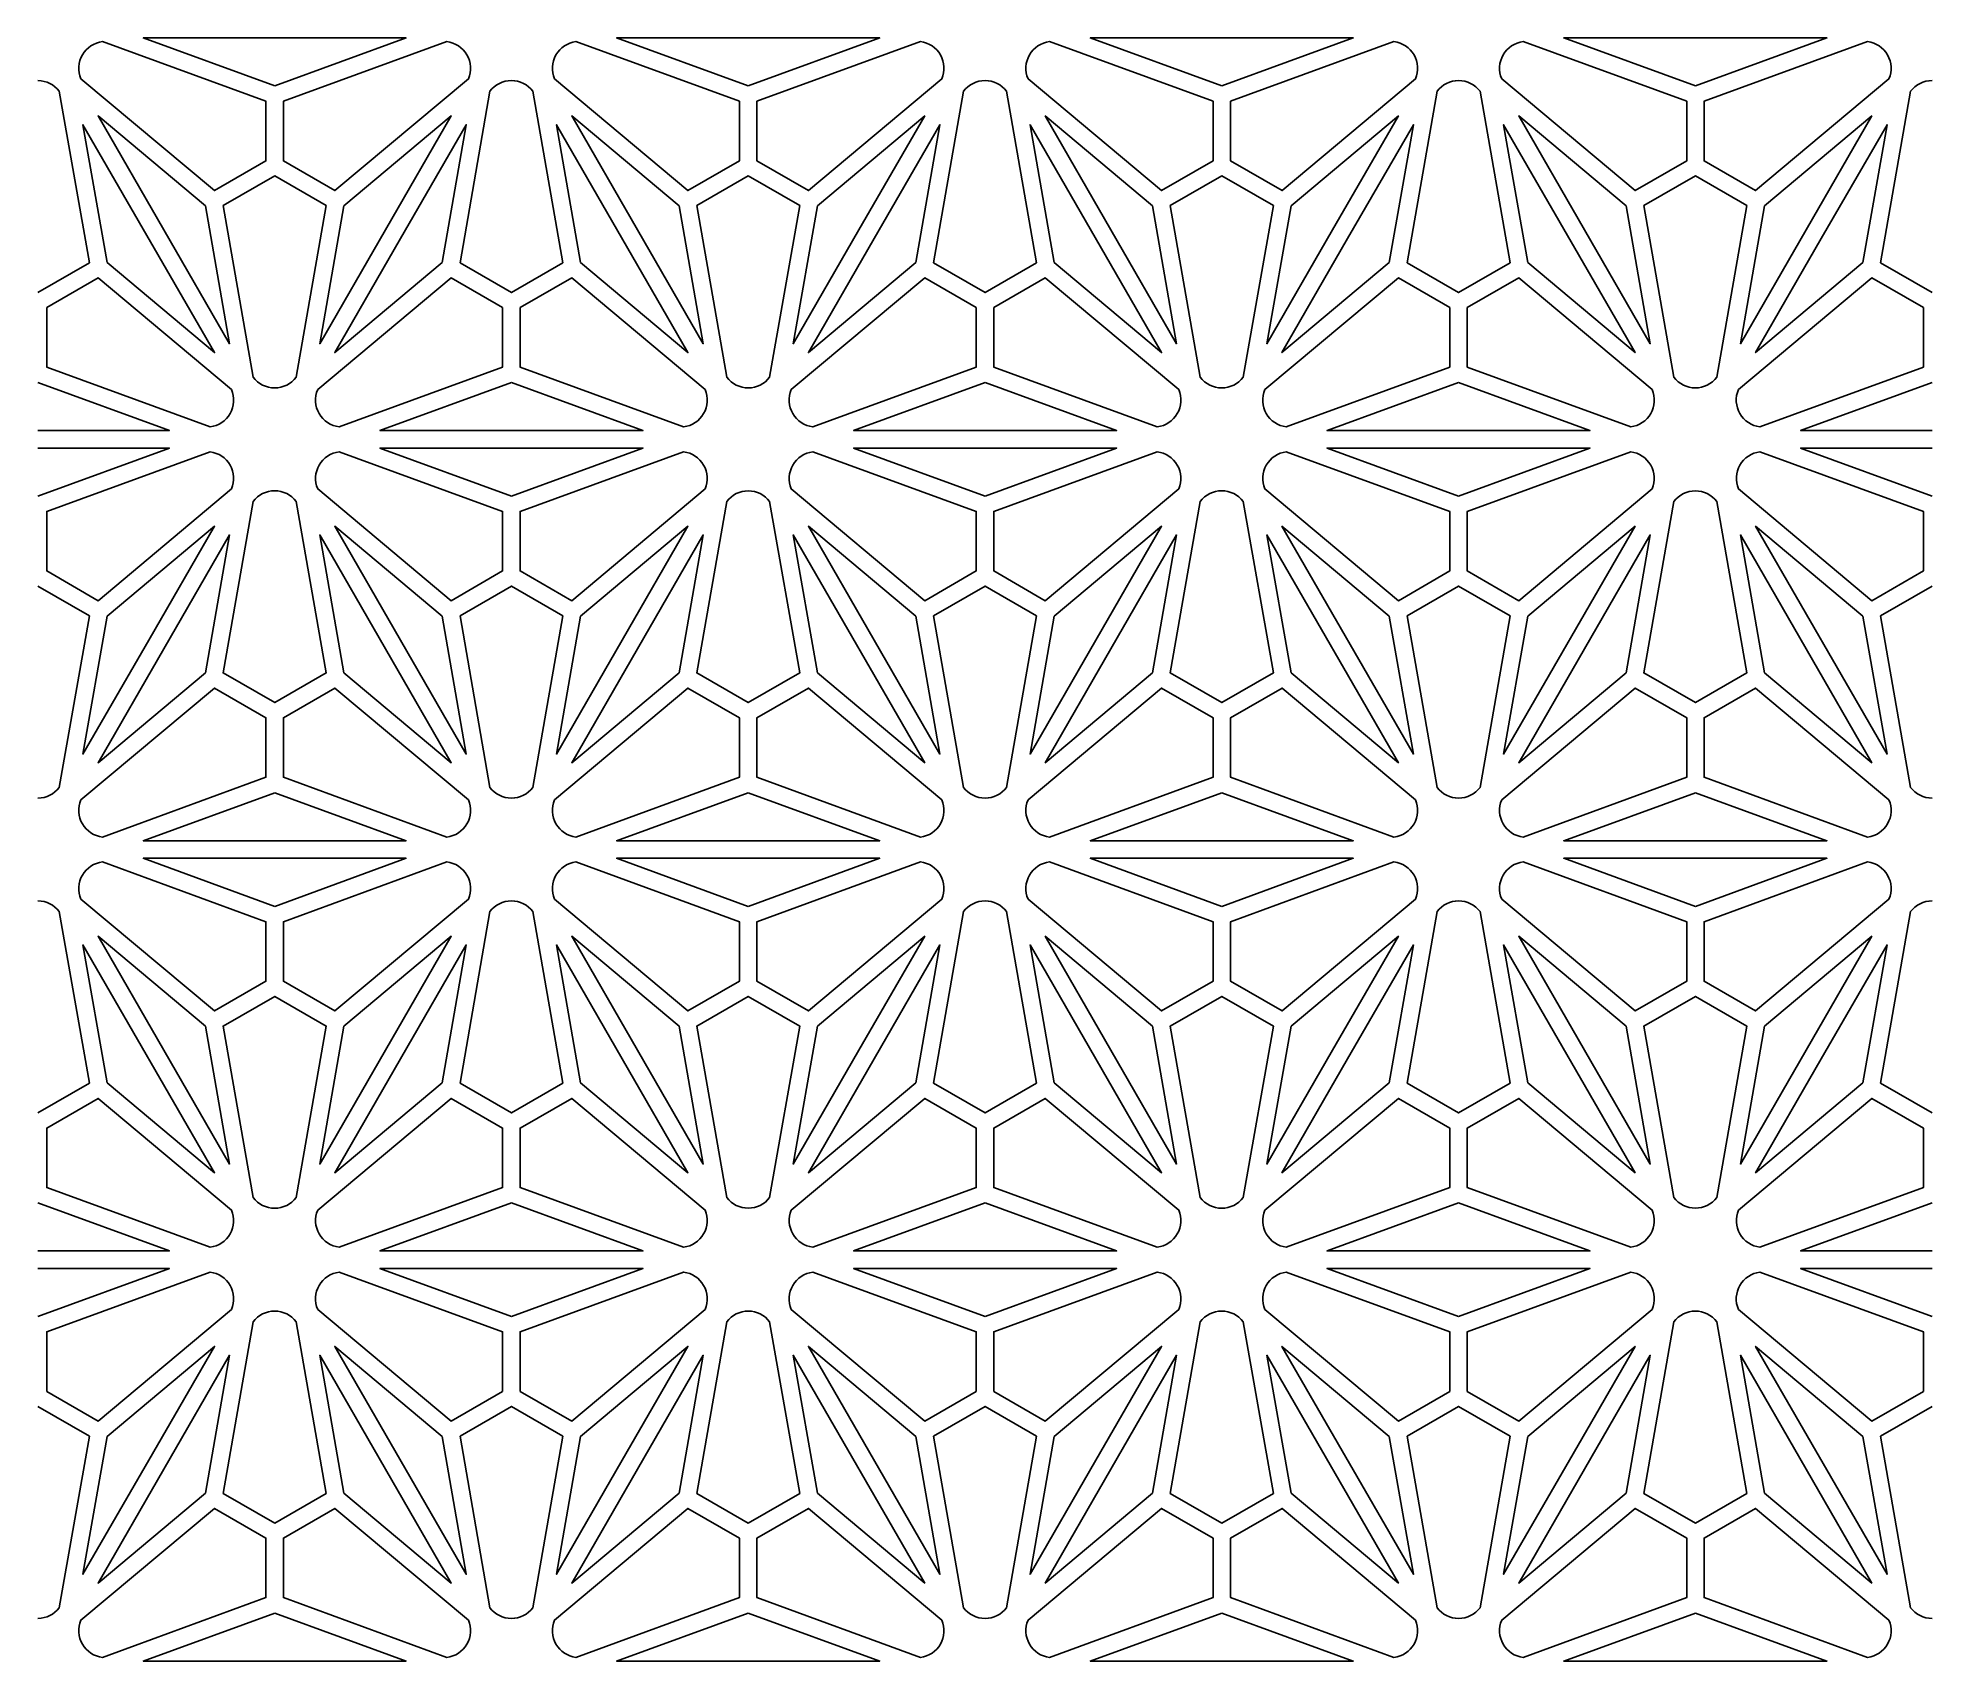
# Model space of a CAD drawing. Extents: x 6805 to 7889, y -905 to 23.
import ezdxf

# ---------------------------------------------------------------- set-up
doc = ezdxf.new("R2010")
doc.units = 0
doc.layers.add('DEFAULT_LAYER', color=7, linetype='CONTINUOUS')

msp = doc.modelspace()

# ---------------------------------------------------------------- linework, layer by layer
at = {"layer": 'DEFAULT_LAYER'}
for points in [[(6940.9, -4.1), (6865.7, 23.3), (7016.1, 23.3)], [(7211.7, -4.1), (7136.5, 23.3), (7287, 23.3)], [(7482.6, -4.1), (7407.4, 23.3), (7557.8, 23.3)], [(7753.5, -4.1), (7678.2, 23.3), (7828.7, 23.3)], [(6901.3, -72.7), (6839.9, -21.3), (6915.1, -151.6)], [(6980.5, -72.7), (7041.9, -21.3), (7004.3, -86.4), (6966.7, -151.6)], [(7172.2, -72.7), (7110.8, -21.3), (7186, -151.6)], [(7251.3, -72.7), (7312.7, -21.3), (7275.1, -86.4), (7237.5, -151.6)], [(7443, -72.7), (7381.6, -21.3), (7456.8, -151.6)], [(7522.2, -72.7), (7583.6, -21.3), (7546, -86.4), (7508.4, -151.6)], [(7713.9, -72.7), (7652.5, -21.3), (7727.7, -151.6)], [(7793.1, -72.7), (7854.4, -21.3), (7816.8, -86.4), (7779.2, -151.6)], [(6845.1, -105.2), (6831.2, -26.3), (6906.5, -156.6)], [(7036.7, -105.2), (7050.5, -26.3), (7012.9, -91.4), (6975.3, -156.6)], [(7115.9, -105.2), (7102.1, -26.3), (7177.3, -156.6)], [(7307.6, -105.2), (7321.4, -26.3), (7283.8, -91.4), (7246.2, -156.6)], [(7386.8, -105.2), (7373, -26.3), (7448.2, -156.6)], [(7578.4, -105.2), (7592.3, -26.3), (7554.6, -91.4), (7517, -156.6)], [(7657.6, -105.2), (7643.8, -26.3), (7719, -156.6)], [(7849.3, -105.2), (7863.1, -26.3), (7825.5, -91.4), (7787.9, -156.6)], [(7076.3, -173.8), (7151.5, -201.2), (7001.1, -201.2)], [(7347.2, -173.8), (7422.4, -201.2), (7272, -201.2)], [(7618, -173.8), (7693.2, -201.2), (7542.8, -201.2)], [(7076.3, -238.7), (7151.5, -211.2), (7001.1, -211.2)], [(7347.2, -238.7), (7422.4, -211.2), (7272, -211.2)], [(7618, -238.7), (7693.2, -211.2), (7542.8, -211.2)], [(6868.9, -321), (6831.2, -386.2), (6845.1, -307.3), (6906.5, -255.9)], [(7036.7, -307.3), (7050.5, -386.2), (6975.3, -255.9)], [(7115.9, -307.3), (7102.1, -386.2), (7177.3, -255.9)], [(7307.6, -307.3), (7321.4, -386.2), (7246.2, -255.9)], [(7386.8, -307.3), (7373, -386.2), (7448.2, -255.9)], [(7578.4, -307.3), (7592.3, -386.2), (7517, -255.9)], [(7657.6, -307.3), (7643.8, -386.2), (7719, -255.9)], [(7849.3, -307.3), (7863.1, -386.2), (7787.9, -255.9)], [(6901.3, -339.7), (6839.9, -391.2), (6915.1, -260.9)], [(6980.5, -339.7), (7041.9, -391.2), (6966.7, -260.9)], [(7172.2, -339.7), (7110.8, -391.2), (7186, -260.9)], [(7251.3, -339.7), (7312.7, -391.2), (7237.5, -260.9)], [(7443, -339.7), (7381.6, -391.2), (7456.8, -260.9)], [(7522.2, -339.7), (7583.6, -391.2), (7508.4, -260.9)], [(7713.9, -339.7), (7652.5, -391.2), (7727.7, -260.9)], [(7793.1, -339.7), (7854.4, -391.2), (7779.2, -260.9)], [(6940.9, -408.3), (7016.1, -435.8), (6865.7, -435.8)], [(7211.7, -408.3), (7287, -435.8), (7136.5, -435.8)], [(7482.6, -408.3), (7557.8, -435.8), (7407.4, -435.8)], [(7753.5, -408.3), (7828.7, -435.8), (7678.2, -435.8)], [(6940.9, -473.3), (6865.7, -445.8), (7016.1, -445.8)], [(7211.7, -473.3), (7136.5, -445.8), (7287, -445.8)], [(7482.6, -473.3), (7407.4, -445.8), (7557.8, -445.8)], [(7753.5, -473.3), (7678.2, -445.8), (7828.7, -445.8)], [(6845.1, -574.3), (6831.2, -495.4), (6906.5, -625.7)], [(6901.3, -541.8), (6839.9, -490.4), (6915.1, -620.7)], [(6980.5, -541.8), (7041.9, -490.4), (7004.3, -555.6), (6966.7, -620.7)], [(7036.7, -574.3), (7050.5, -495.4), (7012.9, -560.6), (6975.3, -625.7)], [(7139.7, -560.6), (7102.1, -495.4), (7115.9, -574.3), (7177.3, -625.7)], [(7148.4, -555.6), (7110.8, -490.4), (7172.2, -541.8), (7186, -620.7)], [(7251.3, -541.8), (7312.7, -490.4), (7275.1, -555.6), (7237.5, -620.7)], [(7307.6, -574.3), (7321.4, -495.4), (7283.8, -560.6), (7246.2, -625.7)], [(7386.8, -574.3), (7373, -495.4), (7448.2, -625.7)], [(7443, -541.8), (7381.6, -490.4), (7456.8, -620.7)], [(7522.2, -541.8), (7583.6, -490.4), (7546, -555.6), (7508.4, -620.7)], [(7578.4, -574.3), (7592.3, -495.4), (7554.6, -560.6), (7517, -625.7)], [(7657.6, -574.3), (7643.8, -495.4), (7719, -625.7)], [(7713.9, -541.8), (7652.5, -490.4), (7727.7, -620.7)], [(7793.1, -541.8), (7854.4, -490.4), (7816.8, -555.6), (7779.2, -620.7)], [(7849.3, -574.3), (7863.1, -495.4), (7825.5, -560.6), (7787.9, -625.7)], [(7076.3, -642.9), (7151.5, -670.4), (7001.1, -670.4)], [(7347.2, -642.9), (7422.4, -670.4), (7272, -670.4)], [(7618, -642.9), (7693.2, -670.4), (7542.8, -670.4)], [(7076.3, -707.8), (7151.5, -680.4), (7001.1, -680.4)], [(7347.2, -707.8), (7422.4, -680.4), (7272, -680.4)], [(7618, -707.8), (7693.2, -680.4), (7542.8, -680.4)], [(6868.9, -790.1), (6831.2, -855.3), (6845.1, -776.4), (6906.5, -725)], [(7036.7, -776.4), (7050.5, -855.3), (6975.3, -725)], [(7139.7, -790.1), (7102.1, -855.3), (7115.9, -776.4), (7177.3, -725)], [(7307.6, -776.4), (7321.4, -855.3), (7246.2, -725)], [(7386.8, -776.4), (7373, -855.3), (7410.6, -790.1), (7448.2, -725)], [(7578.4, -776.4), (7592.3, -855.3), (7517, -725)], [(7657.6, -776.4), (7643.8, -855.3), (7681.4, -790.1), (7719, -725)], [(7849.3, -776.4), (7863.1, -855.3), (7787.9, -725)], [(6901.3, -808.9), (6839.9, -860.3), (6877.5, -795.1), (6915.1, -730)], [(6980.5, -808.9), (7041.9, -860.3), (6966.7, -730)], [(7172.2, -808.9), (7110.8, -860.3), (7148.4, -795.1), (7186, -730)], [(7251.3, -808.9), (7312.7, -860.3), (7237.5, -730)], [(7443, -808.9), (7381.6, -860.3), (7419.2, -795.1), (7456.8, -730)], [(7522.2, -808.9), (7583.6, -860.3), (7508.4, -730)], [(7713.9, -808.9), (7652.5, -860.3), (7690.1, -795.1), (7727.7, -730)], [(7793.1, -808.9), (7854.4, -860.3), (7779.2, -730)], [(6940.9, -877.5), (7016.1, -904.9), (6865.7, -904.9)], [(7211.7, -877.5), (7287, -904.9), (7136.5, -904.9)], [(7482.6, -877.5), (7557.8, -904.9), (7407.4, -904.9)], [(7753.5, -877.5), (7828.7, -904.9), (7678.2, -904.9)]]:
    msp.add_lwpolyline(points, close=True, dxfattribs=at)
for points in [[(6830.1, -0.1, -0.499203), (6842.4, 21.2), (6935.9, -12.9), (6935.9, -47), (6906.4, -64)], [(7039.4, 21.2, -0.499203), (7051.7, -0.1), (6975.4, -64), (6945.9, -47), (6945.9, -12.9)], [(7101, -0.1, -0.499203), (7113.2, 21.2), (7206.7, -12.9), (7206.7, -47), (7177.3, -64)], [(7310.3, 21.2, -0.499203), (7322.5, -0.1), (7246.2, -64), (7216.7, -47), (7216.7, -12.9)], [(7371.8, -0.1, -0.499203), (7384.1, 21.2), (7477.6, -12.9), (7477.6, -47), (7448.1, -64)], [(7581.1, 21.2, -0.499203), (7593.4, -0.1), (7517.1, -64), (7487.6, -47), (7487.6, -12.9)], [(7642.7, -0.1, -0.499203), (7655, 21.2), (7748.5, -12.9), (7748.5, -47), (7719, -64)], [(7852, 21.2, -0.499203), (7864.2, -0.1), (7787.9, -64), (7758.5, -47), (7758.5, -12.9)], [(7064, -7.2, -0.499203), (7088.6, -7.2), (7105.8, -105.3), (7076.3, -122.3), (7046.9, -105.3)], [(7334.9, -7.2, -0.499203), (7359.5, -7.2), (7376.6, -105.3), (7347.2, -122.3), (7317.7, -105.3)], [(7605.8, -7.2, -0.499203), (7630.3, -7.2), (7647.5, -105.3), (7618, -122.3), (7588.6, -105.3)], [(6928.6, -170.7, 0.499203), (6953.2, -170.7), (6970.4, -72.6), (6940.9, -55.6), (6911.4, -72.6)], [(7199.5, -170.7, 0.499203), (7224, -170.7), (7241.2, -72.6), (7211.7, -55.6), (7182.3, -72.6)], [(7470.3, -170.7, 0.499203), (7494.9, -170.7), (7512.1, -72.6), (7482.6, -55.6), (7453.1, -72.6)], [(7741.2, -170.7, 0.499203), (7765.7, -170.7), (7782.9, -72.6), (7753.5, -55.6), (7724, -72.6)], [(6904, -199.1, 0.499203), (6916.2, -177.8), (6839.9, -113.9), (6810.5, -130.9), (6810.5, -164.9)], [(6965.5, -177.8, 0.499203), (6977.8, -199.1), (7071.3, -164.9), (7071.3, -130.9), (7041.9, -113.9)], [(7174.8, -199.1, 0.499203), (7187.1, -177.8), (7110.8, -113.9), (7081.3, -130.9), (7081.3, -164.9)], [(7236.4, -177.8, 0.499203), (7248.7, -199.1), (7342.2, -164.9), (7342.2, -130.9), (7312.7, -113.9)], [(7445.7, -199.1, 0.499203), (7458, -177.8), (7381.6, -113.9), (7352.2, -130.9), (7352.2, -164.9)], [(7507.2, -177.8, 0.499203), (7519.5, -199.1), (7613, -164.9), (7613, -130.9), (7583.6, -113.9)], [(7716.5, -199.1, 0.499203), (7728.8, -177.8), (7652.5, -113.9), (7623, -130.9), (7623, -164.9)], [(7778.1, -177.8, 0.499203), (7790.4, -199.1), (7883.9, -164.9), (7883.9, -130.9), (7854.4, -113.9)], [(6916.2, -234.6, 0.499203), (6904, -213.4), (6810.5, -247.5), (6810.5, -281.5), (6839.9, -298.5)], [(6977.8, -213.4, 0.499203), (6965.5, -234.6), (7041.9, -298.5), (7071.3, -281.5), (7071.3, -247.5)], [(7187.1, -234.6, 0.499203), (7174.8, -213.4), (7081.3, -247.5), (7081.3, -281.5), (7110.8, -298.5)], [(7248.7, -213.4, 0.499203), (7236.4, -234.6), (7312.7, -298.5), (7342.2, -281.5), (7342.2, -247.5)], [(7458, -234.6, 0.499203), (7445.7, -213.4), (7352.2, -247.5), (7352.2, -281.5), (7381.6, -298.5)], [(7519.5, -213.4, 0.499203), (7507.2, -234.6), (7583.6, -298.5), (7613, -281.5), (7613, -247.5)], [(7728.8, -234.6, 0.499203), (7716.5, -213.4), (7623, -247.5), (7623, -281.5), (7652.5, -298.5)], [(7790.4, -213.4, 0.499203), (7778.1, -234.6), (7854.4, -298.5), (7883.9, -281.5), (7883.9, -247.5)], [(6953.2, -241.8, 0.499203), (6928.6, -241.8), (6911.4, -339.8), (6940.9, -356.8), (6970.4, -339.8)], [(7224, -241.8, 0.499203), (7199.5, -241.8), (7182.3, -339.8), (7211.7, -356.8), (7241.2, -339.8)], [(7494.9, -241.8, 0.499203), (7470.3, -241.8), (7453.1, -339.8), (7482.6, -356.8), (7512.1, -339.8)], [(7765.7, -241.8, 0.499203), (7741.2, -241.8), (7724, -339.8), (7753.5, -356.8), (7782.9, -339.8)], [(7088.6, -405.3, -0.499203), (7064, -405.3), (7046.9, -307.2), (7076.3, -290.2), (7105.8, -307.2)], [(7359.5, -405.3, -0.499203), (7334.9, -405.3), (7317.7, -307.2), (7347.2, -290.2), (7376.6, -307.2)], [(7630.3, -405.3, -0.499203), (7605.8, -405.3), (7588.6, -307.2), (7618, -290.2), (7647.5, -307.2)], [(6842.4, -433.7, -0.499203), (6830.1, -412.4), (6906.4, -348.5), (6935.9, -365.5), (6935.9, -399.5)], [(7051.7, -412.4, -0.499203), (7039.4, -433.7), (6945.9, -399.5), (6945.9, -365.5), (6975.4, -348.5)], [(7113.2, -433.7, -0.499203), (7101, -412.4), (7177.3, -348.5), (7206.7, -365.5), (7206.7, -399.5)], [(7322.5, -412.4, -0.499203), (7310.3, -433.7), (7216.7, -399.5), (7216.7, -365.5), (7246.2, -348.5)], [(7384.1, -433.7, -0.499203), (7371.8, -412.4), (7448.1, -348.5), (7477.6, -365.5), (7477.6, -399.5)], [(7593.4, -412.4, -0.499203), (7581.1, -433.7), (7487.6, -399.5), (7487.6, -365.5), (7517.1, -348.5)], [(7655, -433.7, -0.499203), (7642.7, -412.4), (7719, -348.5), (7748.5, -365.5), (7748.5, -399.5)], [(7864.2, -412.4, -0.499203), (7852, -433.7), (7758.5, -399.5), (7758.5, -365.5), (7787.9, -348.5)], [(6830.1, -469.2, -0.499203), (6842.4, -447.9), (6935.9, -482.1), (6935.9, -516.1), (6906.4, -533.1)], [(7039.4, -447.9, -0.499203), (7051.7, -469.2), (6975.4, -533.1), (6945.9, -516.1), (6945.9, -482.1)], [(7101, -469.2, -0.499203), (7113.2, -447.9), (7206.7, -482.1), (7206.7, -516.1), (7177.3, -533.1)], [(7310.3, -447.9, -0.499203), (7322.5, -469.2), (7246.2, -533.1), (7216.7, -516.1), (7216.7, -482.1)], [(7371.8, -469.2, -0.499203), (7384.1, -447.9), (7477.6, -482.1), (7477.6, -516.1), (7448.1, -533.1)], [(7581.1, -447.9, -0.499203), (7593.4, -469.2), (7517.1, -533.1), (7487.6, -516.1), (7487.6, -482.1)], [(7642.7, -469.2, -0.499203), (7655, -447.9), (7748.5, -482.1), (7748.5, -516.1), (7719, -533.1)], [(7852, -447.9, -0.499203), (7864.2, -469.2), (7787.9, -533.1), (7758.5, -516.1), (7758.5, -482.1)], [(7064, -476.3, -0.499203), (7088.6, -476.3), (7105.8, -574.4), (7076.3, -591.4), (7046.9, -574.4)], [(7334.9, -476.3, -0.499203), (7359.5, -476.3), (7376.6, -574.4), (7347.2, -591.4), (7317.7, -574.4)], [(7605.8, -476.3, -0.499203), (7630.3, -476.3), (7647.5, -574.4), (7618, -591.4), (7588.6, -574.4)], [(6928.6, -639.8, 0.499203), (6953.2, -639.8), (6970.4, -541.8), (6940.9, -524.8), (6911.4, -541.8)], [(7199.5, -639.8, 0.499203), (7224, -639.8), (7241.2, -541.8), (7211.7, -524.8), (7182.3, -541.8)], [(7470.3, -639.8, 0.499203), (7494.9, -639.8), (7512.1, -541.8), (7482.6, -524.8), (7453.1, -541.8)], [(7741.2, -639.8, 0.499203), (7765.7, -639.8), (7782.9, -541.8), (7753.5, -524.8), (7724, -541.8)], [(6904, -668.2, 0.499203), (6916.2, -647), (6839.9, -583.1), (6810.5, -600.1), (6810.5, -634.1)], [(6965.5, -647, 0.499203), (6977.8, -668.2), (7071.3, -634.1), (7071.3, -600.1), (7041.9, -583.1)], [(7174.8, -668.2, 0.499203), (7187.1, -647), (7110.8, -583.1), (7081.3, -600.1), (7081.3, -634.1)], [(7236.4, -647, 0.499203), (7248.7, -668.2), (7342.2, -634.1), (7342.2, -600.1), (7312.7, -583.1)], [(7445.7, -668.2, 0.499203), (7458, -647), (7381.6, -583.1), (7352.2, -600.1), (7352.2, -634.1)], [(7507.2, -647, 0.499203), (7519.5, -668.2), (7613, -634.1), (7613, -600.1), (7583.6, -583.1)], [(7716.5, -668.2, 0.499203), (7728.8, -647), (7652.5, -583.1), (7623, -600.1), (7623, -634.1)], [(7778.1, -647, 0.499203), (7790.4, -668.2), (7883.9, -634.1), (7883.9, -600.1), (7854.4, -583.1)], [(6916.2, -703.8, 0.499203), (6904, -682.5), (6810.5, -716.6), (6810.5, -750.7), (6839.9, -767.7)], [(6977.8, -682.5, 0.499203), (6965.5, -703.8), (7041.9, -767.7), (7071.3, -750.7), (7071.3, -716.6)], [(7187.1, -703.8, 0.499203), (7174.8, -682.5), (7081.3, -716.6), (7081.3, -750.7), (7110.8, -767.7)], [(7248.7, -682.5, 0.499203), (7236.4, -703.8), (7312.7, -767.7), (7342.2, -750.7), (7342.2, -716.6)], [(7458, -703.8, 0.499203), (7445.7, -682.5), (7352.2, -716.6), (7352.2, -750.7), (7381.6, -767.7)], [(7519.5, -682.5, 0.499203), (7507.2, -703.8), (7583.6, -767.7), (7613, -750.7), (7613, -716.6)], [(7728.8, -703.8, 0.499203), (7716.5, -682.5), (7623, -716.6), (7623, -750.7), (7652.5, -767.7)], [(7790.4, -682.5, 0.499203), (7778.1, -703.8), (7854.4, -767.7), (7883.9, -750.7), (7883.9, -716.6)], [(6953.2, -710.9, 0.499203), (6928.6, -710.9), (6911.4, -809), (6940.9, -826), (6970.4, -809)], [(7224, -710.9, 0.499203), (7199.5, -710.9), (7182.3, -809), (7211.7, -826), (7241.2, -809)], [(7494.9, -710.9, 0.499203), (7470.3, -710.9), (7453.1, -809), (7482.6, -826), (7512.1, -809)], [(7765.7, -710.9, 0.499203), (7741.2, -710.9), (7724, -809), (7753.5, -826), (7782.9, -809)], [(7088.6, -874.4, -0.499203), (7064, -874.4), (7046.9, -776.3), (7076.3, -759.3), (7105.8, -776.3)], [(7359.5, -874.4, -0.499203), (7334.9, -874.4), (7317.7, -776.3), (7347.2, -759.3), (7376.6, -776.3)], [(7630.3, -874.4, -0.499203), (7605.8, -874.4), (7588.6, -776.3), (7618, -759.3), (7647.5, -776.3)], [(6842.4, -902.8, -0.499203), (6830.1, -881.5), (6906.4, -817.6), (6935.9, -834.6), (6935.9, -868.6)], [(7051.7, -881.5, -0.499203), (7039.4, -902.8), (6945.9, -868.6), (6945.9, -834.6), (6975.4, -817.6)], [(7113.2, -902.8, -0.499203), (7101, -881.5), (7177.3, -817.6), (7206.7, -834.6), (7206.7, -868.6)], [(7322.5, -881.5, -0.499203), (7310.3, -902.8), (7216.7, -868.6), (7216.7, -834.6), (7246.2, -817.6)], [(7384.1, -902.8, -0.499203), (7371.8, -881.5), (7448.1, -817.6), (7477.6, -834.6), (7477.6, -868.6)], [(7593.4, -881.5, -0.499203), (7581.1, -902.8), (7487.6, -868.6), (7487.6, -834.6), (7517.1, -817.6)], [(7655, -902.8, -0.499203), (7642.7, -881.5), (7719, -817.6), (7748.5, -834.6), (7748.5, -868.6)], [(7864.2, -881.5, -0.499203), (7852, -902.8), (7758.5, -868.6), (7758.5, -834.6), (7787.9, -817.6)]]:
    msp.add_lwpolyline(points, format="xyb", close=True, dxfattribs=at)
for points in [[(6805.5, -1.1, -0.235731), (6817.7, -7.2), (6834.9, -105.3), (6805.5, -122.3)], [(7888.9, -122.3), (7859.4, -105.3), (7876.6, -7.2, -0.235731), (7888.9, -1.1)], [(6805.5, -290.2), (6834.9, -307.2), (6817.7, -405.3, -0.235731), (6805.5, -411.4)], [(7888.9, -411.4, -0.235731), (7876.6, -405.3), (7859.4, -307.2), (7888.9, -290.2)], [(6805.5, -470.2, -0.235731), (6817.7, -476.3), (6834.9, -574.4), (6805.5, -591.4)], [(7888.9, -591.4), (7859.4, -574.4), (7876.6, -476.3, -0.235731), (7888.9, -470.2)], [(6805.5, -759.3), (6834.9, -776.3), (6817.7, -874.4, -0.235731), (6805.5, -880.5)], [(7888.9, -880.5, -0.235731), (7876.6, -874.4), (7859.4, -776.3), (7888.9, -759.3)]]:
    msp.add_lwpolyline(points, format="xyb", dxfattribs=at)
for points in [[(6805.5, -173.8), (6880.7, -201.2), (6805.5, -201.2)], [(7888.9, -173.8), (7813.7, -201.2), (7888.9, -201.2)], [(6805.5, -238.7), (6880.7, -211.2), (6805.5, -211.2)], [(7888.9, -238.7), (7813.7, -211.2), (7888.9, -211.2)], [(6805.5, -642.9), (6880.7, -670.4), (6805.5, -670.4)], [(7888.9, -642.9), (7813.7, -670.4), (7888.9, -670.4)], [(6805.5, -707.8), (6880.7, -680.4), (6805.5, -680.4)], [(7888.9, -707.8), (7813.7, -680.4), (7888.9, -680.4)]]:
    msp.add_lwpolyline(points, dxfattribs=at)

doc.saveas('drawing.dxf')
